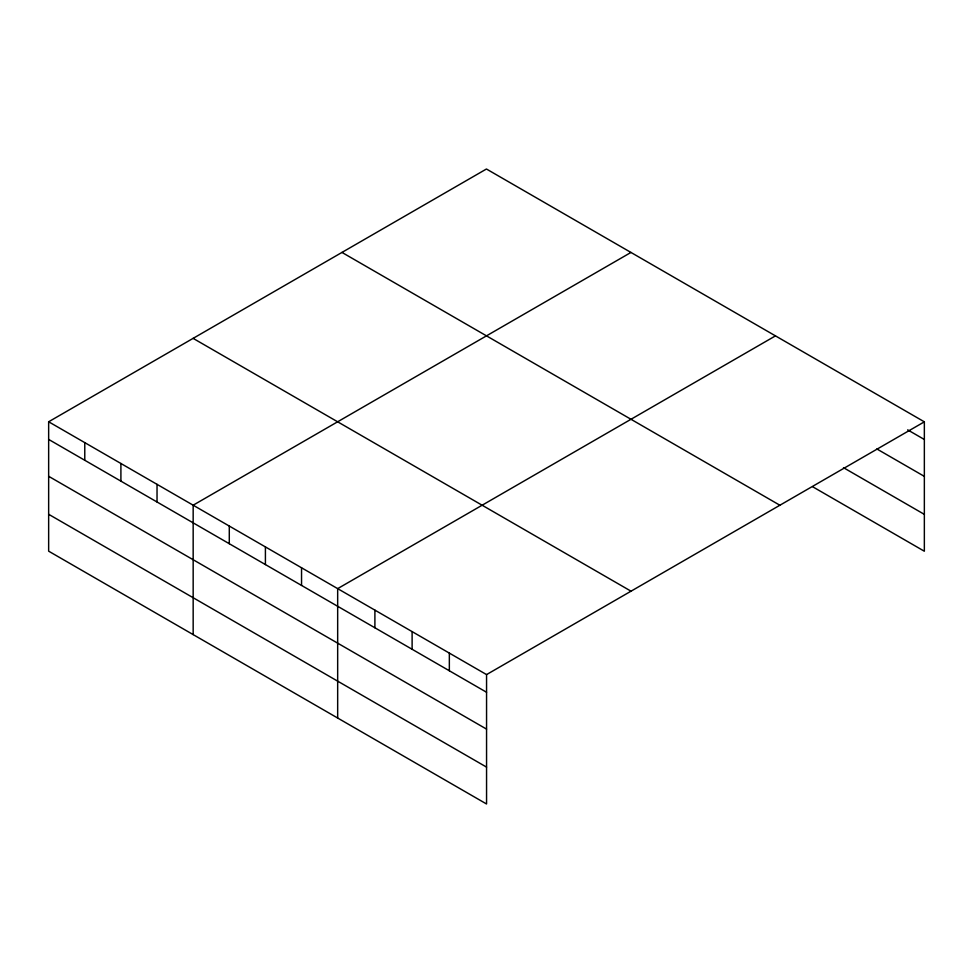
<?xml version="1.0" encoding="UTF-8"?>
<svg xmlns="http://www.w3.org/2000/svg" width="973" height="973" viewBox="0 0 973 973"><rect width="100%" height="100%" fill="white"/><g stroke="black" fill="none" stroke-linecap="round" stroke-linejoin="round"><path stroke-width="1.46" d="M48.65 421.771L486.561 674.593L486.561 803.99L48.65 551.168L48.65 421.771L486.439 169.01L924.35 421.832L924.35 551.229L812.686 486.768M630.954 252.445L193.165 505.194L193.165 634.591M775.457 335.88L337.667 588.629L337.667 718.025M486.561 674.593L924.35 421.832M907.663 429.859L924.35 439.492M876.855 448.954L924.35 476.369M843.482 467.672L924.35 514.364M341.973 252.421L779.884 505.242M193.116 338.361L631.027 591.183M48.65 439.419L486.561 692.253M48.65 476.296L486.561 729.118M48.65 514.291L486.561 767.113M449.344 653.102L449.344 670.762M412.114 631.611L412.114 649.271M374.897 610.12L374.897 627.78M301.545 567.77L301.545 585.43M265.41 546.911L265.41 564.571M229.287 526.052L229.287 543.712M157.03 484.347L157.03 501.995M120.907 463.489L120.907 481.136M84.773 442.63L84.773 460.278"/></g></svg>
